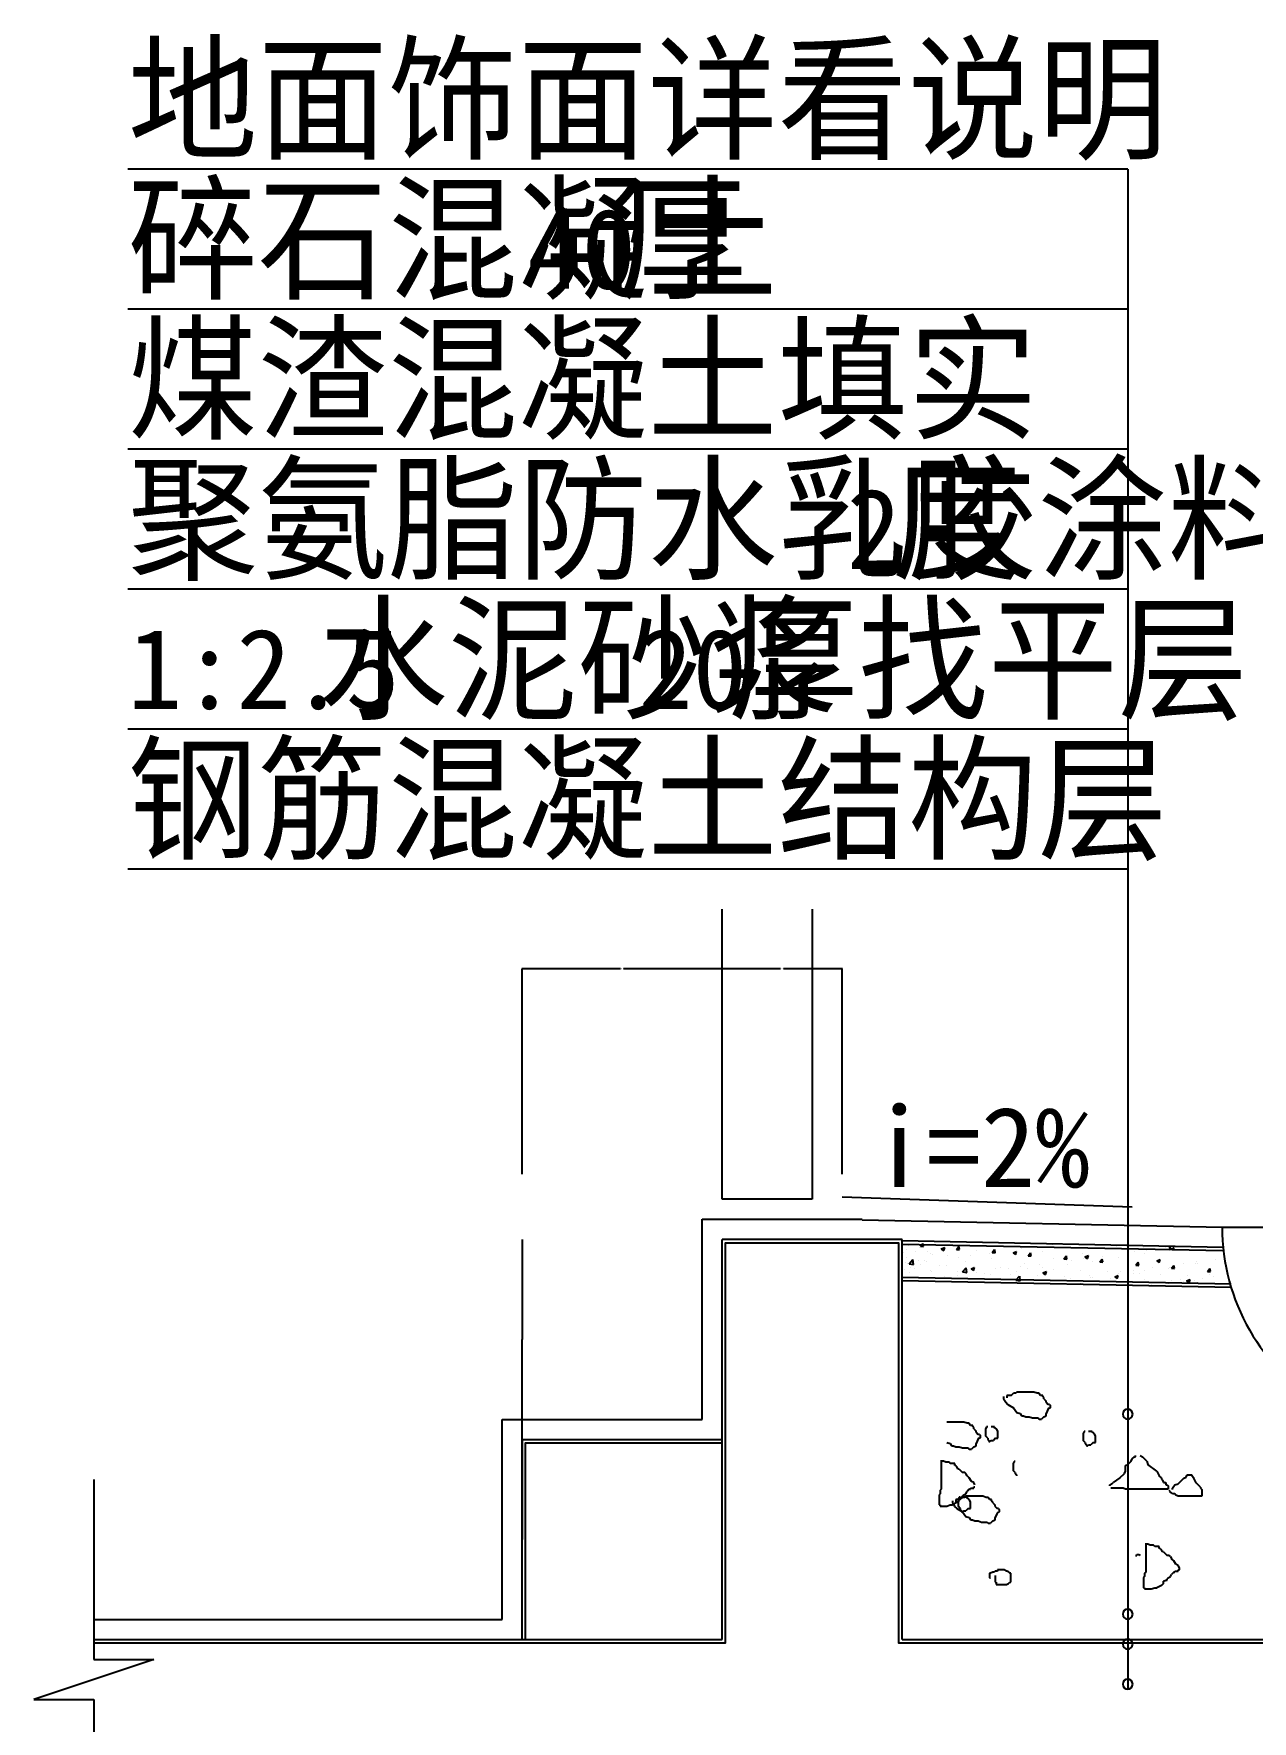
# Model space of a CAD drawing. Header units: metres. Extents: x -750 to 9354, y 114 to 2961.
# Drawn here: x -750 to 468, y 1274 to 2961 of the extents above; entities that cross this region are included whole.
import ezdxf

# ---------------------------------------------------------------- set-up
doc = ezdxf.new("R2010")
doc.units = ezdxf.units.M
for name, color, linetype in [('PUB_DIM', 3, 'Continuous'), ('PUB_TEXT', 7, 'Continuous'), ('PUB_WALL', 255, 'Continuous'), ('S_FLOOR', 2, 'Continuous'), ('S_SURFACE', 6, 'Continuous')]:
    doc.layers.add(name, color=color, linetype=linetype)
doc.dimstyles.get("Standard").update_dxf_attribs({"dimtxt": 2.5, "dimasz": 2.5, "dimexe": 1.25, "dimexo": 0.625, "dimtad": 1, "dimcen": 2.5, "dimazin": 3, "dimtfac": 1, "dimtmove": 0, "dimatfit": 3})

# ---------------------------------------------------------------- blocks, each defined once
blk = doc.blocks.new('*D2')
for p, q in [((-3.21, 2026.62), (-61.96, 2026.62)), ((-61.71, 1821.25), (-61.71, 2026.62)), ((58.54, 2026.62), (-0.21, 2026.62)), ((58.29, 1821.25), (58.29, 2026.62))]:
    blk.add_line(p, q)
at = {"layer": 'Defpoints'}
for p in [(58.29, 2026.62), (-61.71, 1821.25), (58.29, 1821.25)]:
    blk.add_point(p, dxfattribs=at)
at = {"layer": 'PUB_DIM', "insert": (-1.71, 2026.62), "char_height": 1, "attachment_point": 5}
blk.add_mtext('120', dxfattribs=at)
blk = doc.blocks.new('*D3')
for p, q in [((-163.21, 2026.62), (-261.96, 2026.62)), ((-261.71, 1821.25), (-261.71, 2026.62)), ((-61.46, 2026.62), (-160.21, 2026.62)), ((-61.71, 1821.25), (-61.71, 2026.62))]:
    blk.add_line(p, q)
at = {"layer": 'Defpoints'}
for p in [(-61.71, 2026.62), (-261.71, 1821.25), (-61.71, 1821.25)]:
    blk.add_point(p, dxfattribs=at)
at = {"layer": 'PUB_DIM', "insert": (-161.71, 2026.62), "char_height": 1, "attachment_point": 5}
blk.add_mtext('200', dxfattribs=at)
blk = doc.blocks.new('*D4')
for p, q in [((-261.72, 1756.17), (-261.72, 1656.17)), ((-261.97, 1656.17), (-262.22, 1656.17)), ((-261.72, 1556.17), (-261.72, 1656.17)), ((-261.72, 1656.17), (-261.72, 1656.17)), ((-261.47, 1656.17), (-261.22, 1656.17))]:
    blk.add_line(p, q)
at = {"layer": 'Defpoints'}
for p in [(-261.72, 1756.17), (-261.72, 1656.17), (-261.72, 1556.17)]:
    blk.add_point(p, dxfattribs=at)
at = {"layer": 'PUB_DIM', "insert": (-261.72, 1657.295), "char_height": 1, "attachment_point": 5}
blk.add_mtext('0', dxfattribs=at)
blk = doc.blocks.new('*D5')
for p, q in [((-261.72, 1556.17), (-261.72, 1456.17)), ((-261.97, 1456.17), (-262.22, 1456.17)), ((-261.72, 1356.17), (-261.72, 1456.17)), ((-261.72, 1456.17), (-261.72, 1456.17)), ((-261.47, 1456.17), (-261.22, 1456.17))]:
    blk.add_line(p, q)
at = {"layer": 'Defpoints'}
for p in [(-261.72, 1556.17), (-261.72, 1456.17), (-261.72, 1356.17)]:
    blk.add_point(p, dxfattribs=at)
at = {"layer": 'PUB_DIM', "insert": (-261.72, 1457.295), "char_height": 1, "attachment_point": 5}
blk.add_mtext('0', dxfattribs=at)

msp = doc.modelspace()

# ---------------------------------------------------------------- hatches: boundary and pattern name
at = {"layer": 'S_SURFACE'}
h = msp.add_hatch(dxfattribs=at)
h.set_pattern_fill('ANSI31', scale=500)
h.paths.add_polyline_path([(1328.29, 2496.17), (1258.29, 2496.17), (1258.29, 2436.17), (1238.29, 2496.17), (1238.29, 1406.17), (1328.29, 1406.17)])
h.paths.add_polyline_path([(1238.29, 2496.17), (1218.29, 2556.17), (1218.29, 2496.17), (1148.29, 2496.17), (1148.29, 1406.17), (1238.29, 1406.17)])
h.paths.add_polyline_path([(-61.72, 1556.17), (-261.72, 1556.17), (-261.72, 1356.17), (-61.72, 1356.17)])

# ---------------------------------------------------------------- linework, layer by layer
at = {"layer": 'PUB_DIM'}
msp.add_lwpolyline([(348.29, 1788.42), (58.29, 1798.42)], dxfattribs=at)
at = {"layer": 'PUB_WALL'}
for points in [[(-690.1, 1352.67), (-58.22, 1352.67), (-58.22, 1752.67), (114.78, 1752.67), (114.78, 1352.67), (1151.79, 1352.67), (1151.79, 2496.17)], [(118.21, 1751.45), (439.16, 1744.9)], [(118.36, 1718.44), (447.27, 1711.72)], [(-258.22, 1356.17), (-258.22, 1552.67), (-61.72, 1552.67)]]:
    msp.add_lwpolyline(points, dxfattribs=at)
at = {"layer": 'S_FLOOR'}
for p, q in [((-61.72, 1356.17), (-61.72, 1756.17)), ((118.28, 1756.17), (-61.72, 1756.17)), ((118.28, 1356.17), (118.28, 1756.17)), ((118.28, 1754.95), (439.23, 1748.4)), ((118.28, 1714.94), (447.2, 1708.23)), ((-261.72, 1356.17), (-261.72, 1556.17)), ((-261.72, 1556.17), (-61.72, 1556.17)), ((-690.1, 1356.17), (-61.72, 1356.17)), ((118.28, 1356.17), (1148.29, 1356.17))]:
    msp.add_line(p, q, dxfattribs=at)
at = {"layer": 'S_SURFACE'}
for p, q in [((-656.09, 2826.48), (343.91, 2826.48)), ((343.91, 2826.17), (343.91, 1306.17)), ((-656.09, 2686.48), (343.91, 2686.48)), ((-656.09, 2546.48), (343.91, 2546.48)), ((-656.09, 2406.48), (343.91, 2406.48)), ((-656.09, 2266.48), (343.91, 2266.48)), ((-656.09, 2126.48), (343.91, 2126.48)), ((-61.71, 1796.17), (-61.71, 2086.17)), ((28.29, 2086.17), (28.29, 1796.17)), ((28.29, 1796.17), (-61.71, 1796.17)), ((-81.72, 1776.17), (78.28, 1776.17)), ((-81.72, 1576.17), (-81.72, 1776.17)), ((78.28, 1775.77), (438.69, 1768.41)), ((438.29, 1768.42), (738.29, 1768.42)), ((119.96, 1742.81), (119.96, 1742.81)), ((122.31, 1745.57), (122.31, 1745.57)), ((122.7, 1750.86), (122.7, 1750.86)), ((123.61, 1754.27), (123.61, 1754.27)), ((124.46, 1749.79), (124.46, 1749.79)), ((131.33, 1743.57), (131.33, 1743.57)), ((135.21, 1752.51), (135.21, 1752.51)), ((136.11, 1748.4), (136.11, 1748.4)), ((136.72, 1749.25), (139.13, 1752.12)), ((136.72, 1749.25), (139.71, 1748.99)), ((136.97, 1751.44), (136.97, 1751.44)), ((139.73, 1748.99), (139.15, 1752.13)), ((143.39, 1743.82), (143.39, 1743.82)), ((146.66, 1741.68), (146.66, 1741.68)), ((148.67, 1741.15), (148.67, 1741.15)), ((151.47, 1750.57), (151.47, 1750.57)), ((155.91, 1753.93), (155.91, 1753.93)), ((156.59, 1746.77), (156.59, 1746.77)), ((157.37, 1746.79), (160.87, 1748.14)), ((157.37, 1746.79), (159.86, 1745.12)), ((159.88, 1745.12), (160.89, 1748.14)), ((163.45, 1739.6), (163.45, 1739.6)), ((172.58, 1746.11), (174.99, 1748.98)), ((172.58, 1746.11), (175.57, 1745.85)), ((174.33, 1738.37), (174.33, 1738.37)), ((175.59, 1745.86), (175.01, 1748.99)), ((182.56, 1750.52), (182.56, 1750.52)), ((186.85, 1740.02), (186.85, 1740.02)), ((192.61, 1744.6), (192.61, 1744.6)), ((205.79, 1742.51), (205.79, 1742.51)), ((208.44, 1742.97), (210.85, 1745.85)), ((208.44, 1742.97), (211.43, 1742.71)), ((211.45, 1742.72), (210.87, 1745.85)), ((221.77, 1749.61), (221.77, 1749.61)), ((229.23, 1742.79), (232.73, 1744.13)), ((229.23, 1742.79), (231.72, 1741.11)), ((231.74, 1741.12), (232.75, 1744.14)), ((232.88, 1740.59), (232.88, 1740.59)), ((237.36, 1746.67), (237.36, 1746.67)), ((244.31, 1739.84), (246.72, 1742.71)), ((244.31, 1739.84), (247.29, 1739.57)), ((247.31, 1739.58), (246.74, 1742.71)), ((249.88, 1748.31), (249.88, 1748.31)), ((258.85, 1744.34), (258.85, 1744.34)), ((268.82, 1750.81), (268.82, 1750.81)), ((279.67, 1751.39), (279.67, 1751.39)), ((280.17, 1736.7), (282.58, 1739.57)), ((283.18, 1736.44), (282.6, 1739.58)), ((284.52, 1747.86), (284.52, 1747.86)), ((299.19, 1742.12), (299.19, 1742.12)), ((301.09, 1738.79), (304.59, 1740.13)), ((301.09, 1738.79), (303.57, 1737.11)), ((303.59, 1737.11), (304.61, 1740.14)), ((306.37, 1750.26), (306.37, 1750.26)), ((318.7, 1739.38), (318.7, 1739.38)), ((328.35, 1747.12), (328.35, 1747.12)), ((333.06, 1749.14), (333.06, 1749.14)), ((335.14, 1738.17), (335.14, 1738.17)), ((350.27, 1743.54), (350.27, 1743.54)), ((359.75, 1748.01), (359.75, 1748.01)), ((360.81, 1741.69), (360.81, 1741.69)), ((362.79, 1745.19), (362.79, 1745.19)), ((381.73, 1747.68), (381.73, 1747.68)), ((385.4, 1747.44), (387.34, 1749.46)), ((385.4, 1747.44), (389.85, 1746.75)), ((386.06, 1744.89), (386.06, 1744.89)), ((386.44, 1746.88), (386.44, 1746.88)), ((389.87, 1746.75), (389.56, 1749.41)), ((412.03, 1748.64), (412.03, 1748.64)), ((413.13, 1745.75), (413.13, 1745.75)), ((120.33, 1725.89), (120.33, 1725.89)), ((122.06, 1732.79), (122.06, 1732.79)), ((123, 1737.63), (123, 1737.63)), ((123.82, 1731.72), (123.82, 1731.72)), ((125.22, 1731.83), (129.11, 1735.89)), ((125.22, 1731.83), (129.67, 1731.15)), ((126.17, 1722.98), (126.17, 1722.98)), ((126.21, 1727.83), (126.21, 1727.83)), ((129.69, 1731.15), (129.13, 1735.9)), ((130.73, 1726.92), (130.73, 1726.92)), ((134.29, 1734.59), (134.29, 1734.59)), ((136.48, 1731.48), (136.48, 1731.48)), ((141, 1735.28), (141, 1735.28)), ((142.76, 1734.21), (142.76, 1734.21)), ((147.02, 1724.76), (147.02, 1724.76)), ((148.07, 1724.5), (148.07, 1724.5)), ((155.98, 1730.12), (155.98, 1730.12)), ((163.17, 1730.35), (163.17, 1730.35)), ((173.72, 1723.64), (173.72, 1723.64)), ((178.58, 1723.56), (182.47, 1727.62)), ((178.58, 1723.56), (183.03, 1722.87)), ((181.95, 1733.87), (181.95, 1733.87)), ((183.05, 1722.87), (182.5, 1727.62)), ((182.55, 1722.1), (182.55, 1722.1)), ((187.22, 1726.66), (190.72, 1728.01)), ((187.22, 1726.66), (189.71, 1724.99)), ((189.73, 1724.99), (190.74, 1728.01)), ((189.86, 1729.23), (189.86, 1729.23)), ((192.63, 1722.79), (192.63, 1722.79)), ((200.41, 1722.51), (200.41, 1722.51)), ((207.62, 1737.39), (207.62, 1737.39)), ((211.71, 1727.1), (211.71, 1727.1)), ((216.55, 1728.1), (216.55, 1728.1)), ((224.21, 1726.95), (224.21, 1726.95)), ((227.1, 1721.38), (227.1, 1721.38)), ((232.27, 1723.95), (232.27, 1723.95)), ((236.73, 1728.59), (236.73, 1728.59)), ((240.87, 1732.11), (240.87, 1732.11)), ((243.25, 1726.97), (243.25, 1726.97)), ((255.66, 1731.09), (255.66, 1731.09)), ((258.24, 1727.7), (258.24, 1727.7)), ((259.07, 1722.66), (262.58, 1724)), ((259.07, 1722.66), (261.56, 1720.98)), ((261.58, 1720.99), (262.6, 1724.01)), ((269.94, 1725.84), (269.94, 1725.84)), ((270.03, 1737.11), (270.03, 1737.11)), ((280.17, 1736.7), (283.16, 1736.44)), ((283.91, 1731.22), (283.91, 1731.22)), ((287.24, 1735.24), (287.24, 1735.24)), ((296.63, 1724.71), (296.63, 1724.71)), ((299.76, 1736.89), (299.76, 1736.89)), ((309.17, 1734.42), (309.17, 1734.42)), ((316.03, 1733.56), (318.44, 1736.43)), ((316.03, 1733.56), (319.02, 1733.3)), ((319.04, 1733.3), (318.46, 1736.44)), ((323.32, 1723.59), (323.32, 1723.59)), ((334.53, 1721.52), (334.53, 1721.52)), ((337.12, 1723.82), (337.12, 1723.82)), ((349.64, 1725.47), (349.64, 1725.47)), ((350.01, 1722.46), (350.01, 1722.46)), ((351.89, 1730.42), (354.31, 1733.3)), ((351.89, 1730.42), (354.88, 1730.16)), ((354.9, 1730.17), (354.33, 1733.3)), ((355.44, 1722.3), (355.44, 1722.3)), ((360.2, 1725.04), (360.2, 1725.04)), ((368.57, 1727.96), (368.57, 1727.96)), ((372.94, 1734.78), (376.44, 1736.12)), ((372.94, 1734.78), (375.43, 1733.1)), ((375.45, 1733.11), (376.46, 1736.13)), ((376.7, 1721.33), (376.7, 1721.33)), ((384.6, 1727.3), (384.6, 1727.3)), ((385.45, 1728.24), (385.45, 1728.24)), ((387.76, 1727.28), (390.17, 1730.16)), ((387.76, 1727.28), (390.75, 1727.02)), ((390.77, 1727.03), (390.19, 1730.16)), ((400.15, 1732.12), (400.15, 1732.12)), ((411.42, 1731.99), (411.42, 1731.99)), ((412.67, 1733.77), (412.67, 1733.77)), ((413.76, 1732.31), (413.76, 1732.31)), ((423.62, 1724.15), (426.03, 1727.02)), ((423.62, 1724.15), (426.61, 1723.89)), ((425.74, 1721.33), (425.74, 1721.33)), ((426.63, 1723.89), (426.05, 1727.03)), ((431.6, 1736.26), (431.6, 1736.26)), ((145.95, 1714.37), (146.06, 1714.51)), ((146.11, 1714.37), (146.08, 1714.52)), ((153.39, 1717.09), (153.39, 1717.09)), ((161.18, 1718.65), (161.18, 1718.65)), ((173.7, 1720.29), (173.7, 1720.29)), ((181.34, 1717.23), (181.34, 1717.23)), ((207.01, 1720.75), (207.01, 1720.75)), ((231.94, 1715.28), (235.84, 1719.34)), ((231.94, 1715.28), (236.39, 1714.59)), ((236.41, 1714.6), (235.86, 1719.34)), ((253.79, 1720.25), (253.79, 1720.25)), ((274.09, 1715.52), (274.09, 1715.52)), ((280.48, 1719.13), (280.48, 1719.13)), ((283.3, 1714.57), (283.3, 1714.57)), ((286.61, 1717.17), (286.61, 1717.17)), ((297.12, 1712.29), (297.12, 1712.29)), ((305.54, 1719.66), (305.54, 1719.66)), ((307.17, 1718), (307.17, 1718)), ((308.56, 1717.77), (308.56, 1717.77)), ((326.28, 1717.29), (326.28, 1717.29)), ((330.93, 1718.65), (334.43, 1720)), ((330.93, 1718.65), (333.42, 1716.98)), ((333.44, 1716.98), (334.45, 1720)), ((333.86, 1716.87), (333.86, 1716.87)), ((360.55, 1715.74), (360.55, 1715.74)), ((367.42, 1711.32), (367.42, 1711.32)), ((384.85, 1711.6), (384.85, 1711.6)), ((387, 1712.4), (387, 1712.4)), ((387.24, 1714.61), (387.24, 1714.61)), ((396.58, 1716.32), (396.58, 1716.32)), ((399.51, 1714.05), (399.51, 1714.05)), ((402.79, 1714.65), (406.29, 1715.99)), ((402.79, 1714.65), (405.27, 1712.97)), ((403.39, 1720.2), (403.39, 1720.2)), ((405.29, 1712.98), (406.31, 1716)), ((410.82, 1715.35), (410.82, 1715.35)), ((413.94, 1713.49), (413.94, 1713.49)), ((418.45, 1716.54), (418.45, 1716.54)), ((430.08, 1719.08), (430.08, 1719.08)), ((233.08, 1603.37), (231.96, 1602.25)), ((249.9, 1603.37), (233.08, 1603.37)), ((253.26, 1602.25), (249.9, 1603.37)), ((219.62, 1598.89), (219.62, 1596.65)), ((219.62, 1596.65), (220.75, 1595.53)), ((220.75, 1595.53), (221.87, 1593.29)), ((221.87, 1593.29), (224.11, 1591.04)), ((227.47, 1600.01), (222.99, 1600.01)), ((222.99, 1600.01), (222.99, 1597.77)), ((224.11, 1591.04), (229.72, 1587.68)), ((227.47, 1600.01), (229.72, 1602.25)), ((231.96, 1602.25), (229.72, 1602.25)), ((229.72, 1587.68), (233.08, 1583.2)), ((255.5, 1602.25), (253.26, 1602.25)), ((256.62, 1600.01), (255.5, 1602.25)), ((258.87, 1600.01), (256.62, 1600.01)), ((258.87, 1598.89), (258.87, 1600.01)), ((259.99, 1597.77), (258.87, 1598.89)), ((259.99, 1596.65), (259.99, 1597.77)), ((259.99, 1596.65), (262.23, 1594.41)), ((262.23, 1593.29), (262.23, 1594.41)), ((262.23, 1593.29), (264.47, 1591.04)), ((264.47, 1586.56), (262.23, 1582.08)), ((265.59, 1591.04), (264.47, 1591.04)), ((264.47, 1586.56), (265.59, 1587.68)), ((265.59, 1591.04), (266.72, 1589.92)), ((265.59, 1587.68), (266.72, 1587.68)), ((266.72, 1587.68), (266.72, 1589.92)), ((-281.72, 1376.17), (-281.72, 1576.17)), ((-281.72, 1576.17), (-81.72, 1576.17)), ((179.9, 1573.37), (163.08, 1573.37)), ((183.26, 1572.25), (179.9, 1573.37)), ((185.5, 1572.25), (183.26, 1572.25)), ((186.62, 1570.01), (185.5, 1572.25)), ((188.86, 1570.01), (186.62, 1570.01)), ((188.86, 1568.89), (188.86, 1570.01)), ((233.08, 1583.2), (236.44, 1582.08)), ((236.44, 1582.08), (237.56, 1579.84)), ((237.56, 1579.84), (239.81, 1579.84)), ((239.81, 1579.84), (242.05, 1578.71)), ((242.05, 1578.71), (245.41, 1578.71)), ((245.41, 1578.71), (248.78, 1577.59)), ((248.78, 1577.59), (254.38, 1577.59)), ((254.38, 1577.59), (255.5, 1576.47)), ((255.5, 1576.47), (257.75, 1576.47)), ((259.99, 1578.71), (257.75, 1576.47)), ((259.99, 1578.71), (262.23, 1579.84)), ((262.23, 1579.84), (262.23, 1582.08)), ((163.08, 1553.2), (166.44, 1552.08)), ((189.99, 1567.77), (188.86, 1568.89)), ((189.99, 1566.65), (189.99, 1567.77)), ((189.99, 1566.65), (192.23, 1564.41)), ((192.23, 1563.29), (192.23, 1564.41)), ((192.23, 1563.29), (194.47, 1561.04)), ((194.47, 1556.56), (192.23, 1552.08)), ((195.59, 1561.04), (194.47, 1561.04)), ((194.47, 1556.56), (195.59, 1557.68)), ((195.59, 1561.04), (196.71, 1559.92)), ((195.59, 1557.68), (196.71, 1557.68)), ((196.71, 1557.68), (196.71, 1559.92)), ((202.81, 1568.63), (201.68, 1566.39)), ((201.68, 1566.39), (201.68, 1559.66)), ((203.93, 1557.42), (201.68, 1559.66)), ((203.93, 1568.63), (202.81, 1568.63)), ((203.93, 1557.42), (203.93, 1556.3)), ((203.93, 1556.3), (205.05, 1555.18)), ((205.05, 1555.18), (205.05, 1554.06)), ((205.05, 1554.06), (206.17, 1554.06)), ((206.17, 1554.06), (207.29, 1555.18)), ((210.65, 1568.63), (207.29, 1568.63)), ((207.29, 1555.18), (209.53, 1555.18)), ((211.78, 1557.42), (209.53, 1555.18)), ((210.65, 1567.51), (210.65, 1568.63)), ((211.78, 1567.51), (210.65, 1567.51)), ((212.9, 1566.39), (211.78, 1567.51)), ((211.78, 1557.42), (214.02, 1557.42)), ((214.02, 1564.14), (212.9, 1566.39)), ((214.02, 1557.42), (214.02, 1564.14)), ((300.35, 1564.14), (299.23, 1561.9)), ((299.23, 1561.9), (299.23, 1555.18)), ((301.47, 1552.94), (299.23, 1555.18)), ((301.47, 1564.14), (300.35, 1564.14)), ((301.47, 1552.94), (301.47, 1551.82)), ((308.2, 1564.14), (304.84, 1564.14)), ((309.32, 1552.94), (307.08, 1550.69)), ((308.2, 1563.02), (308.2, 1564.14)), ((309.32, 1563.02), (308.2, 1563.02)), ((310.44, 1561.9), (309.32, 1563.02)), ((309.32, 1552.94), (311.56, 1552.94)), ((311.56, 1559.66), (310.44, 1561.9)), ((311.56, 1552.94), (311.56, 1559.66)), ((157.44, 1535.53), (157.44, 1506.39)), ((166.44, 1552.08), (167.56, 1549.84)), ((167.56, 1549.84), (169.8, 1549.84)), ((169.8, 1549.84), (172.05, 1548.71)), ((172.05, 1548.71), (175.41, 1548.71)), ((175.41, 1548.71), (178.77, 1547.59)), ((178.77, 1547.59), (184.38, 1547.59)), ((184.38, 1547.59), (185.5, 1546.47)), ((185.5, 1546.47), (187.74, 1546.47)), ((189.99, 1548.71), (187.74, 1546.47)), ((189.99, 1548.71), (192.23, 1549.84)), ((192.23, 1549.84), (192.23, 1552.08)), ((301.47, 1551.82), (302.59, 1550.69)), ((302.59, 1550.69), (302.59, 1549.57)), ((302.59, 1549.57), (303.72, 1549.57)), ((303.72, 1549.57), (304.84, 1550.69)), ((304.84, 1550.69), (307.08, 1550.69)), ((347.32, 1534.39), (348.44, 1536.64)), ((348.44, 1536.64), (350.68, 1538.88)), ((350.68, 1538.88), (351.8, 1538.88)), ((351.8, 1538.88), (351.8, 1540)), ((356.29, 1540), (358.53, 1538.88)), ((363.02, 1534.39), (358.53, 1538.88)), ((159.68, 1534.41), (158.56, 1534.41)), ((161.92, 1533.29), (159.68, 1534.41)), ((165.29, 1533.29), (161.92, 1533.29)), ((166.41, 1532.16), (165.29, 1533.29)), ((170.89, 1532.16), (166.41, 1532.16)), ((170.89, 1529.92), (170.89, 1532.16)), ((172.01, 1529.92), (170.89, 1529.92)), ((172.01, 1529.92), (173.14, 1528.8)), ((174.26, 1526.56), (173.14, 1528.8)), ((175.38, 1526.56), (174.26, 1526.56)), ((175.38, 1526.56), (178.74, 1523.2)), ((180.98, 1523.2), (178.74, 1523.2)), ((182.11, 1522.08), (180.98, 1523.2)), ((183.23, 1519.84), (182.11, 1522.08)), ((185.47, 1517.59), (183.23, 1519.84)), ((230.35, 1534.14), (229.23, 1531.9)), ((229.23, 1531.9), (229.23, 1525.18)), ((231.47, 1522.94), (229.23, 1525.18)), ((231.47, 1534.14), (230.35, 1534.14)), ((231.47, 1522.94), (231.47, 1521.82)), ((231.47, 1521.82), (232.59, 1520.69)), ((232.59, 1520.69), (232.59, 1519.57)), ((336.11, 1517.58), (340.59, 1522.06)), ((340.59, 1522.06), (341.71, 1524.31)), ((341.71, 1529.91), (343.96, 1531.03)), ((341.71, 1524.31), (341.71, 1529.91)), ((347.32, 1534.39), (343.96, 1531.03)), ((363.02, 1534.39), (364.14, 1531.03)), ((373.11, 1524.31), (364.14, 1531.03)), ((373.11, 1524.31), (375.35, 1519.82)), ((377.59, 1517.58), (375.35, 1519.82)), ((400.02, 1517.33), (402.26, 1518.45)), ((402.26, 1518.45), (403.38, 1520.69)), ((403.38, 1520.69), (407.87, 1520.69)), ((407.87, 1520.69), (407.87, 1519.57)), ((410.11, 1517.33), (407.87, 1519.57)), ((-690.1, 1516.17), (-690.1, 1336.17)), ((156.32, 1501.9), (155.2, 1500.78)), ((157.44, 1506.39), (156.32, 1505.27)), ((156.32, 1505.27), (156.32, 1501.9)), ((179.86, 1500.78), (182.11, 1501.9)), ((182.11, 1501.9), (183.23, 1504.14)), ((185.47, 1506.39), (183.23, 1504.14)), ((187.71, 1514.23), (185.47, 1517.59)), ((185.47, 1506.39), (186.59, 1506.39)), ((186.59, 1506.39), (186.59, 1507.51)), ((186.59, 1507.51), (189.95, 1507.51)), ((189.95, 1513.11), (187.71, 1514.23)), ((191.08, 1510.87), (189.95, 1513.11)), ((189.95, 1507.51), (189.95, 1508.63)), ((189.95, 1508.63), (191.08, 1508.63)), ((326.02, 1510.86), (328.26, 1511.98)), ((326.02, 1509.74), (326.02, 1510.86)), ((339.47, 1507.49), (327.14, 1507.49)), ((328.26, 1511.98), (329.38, 1513.1)), ((336.11, 1517.58), (329.38, 1513.1)), ((341.71, 1506.37), (339.47, 1507.49)), ((384.32, 1506.37), (341.71, 1506.37)), ((377.59, 1517.58), (377.59, 1516.46)), ((377.59, 1516.46), (378.71, 1515.34)), ((378.71, 1515.34), (379.84, 1513.1)), ((379.84, 1513.1), (382.08, 1513.1)), ((382.08, 1513.1), (382.08, 1510.86)), ((382.08, 1510.86), (383.2, 1510.86)), ((383.2, 1510.86), (384.32, 1509.74)), ((384.32, 1509.74), (384.32, 1506.37)), ((386.56, 1503.88), (385.44, 1505)), ((386.56, 1502.76), (386.56, 1503.88)), ((387.68, 1502.76), (386.56, 1502.76)), ((388.8, 1501.64), (387.68, 1502.76)), ((388.8, 1507.25), (389.93, 1509.49)), ((388.8, 1506.12), (388.8, 1507.25)), ((391.05, 1501.64), (388.8, 1501.64)), ((389.93, 1509.49), (391.05, 1510.61)), ((391.05, 1510.61), (394.41, 1511.73)), ((392.17, 1500.52), (391.05, 1501.64)), ((400.02, 1517.33), (394.41, 1511.73)), ((412.35, 1512.85), (410.11, 1517.33)), ((416.84, 1508.37), (412.35, 1512.85)), ((416.84, 1508.37), (416.84, 1507.25)), ((416.84, 1507.25), (417.96, 1506.12)), ((417.96, 1506.12), (417.96, 1499.4)), ((155.2, 1500.78), (155.2, 1490.69)), ((155.2, 1490.69), (156.32, 1490.69)), ((156.32, 1490.69), (156.32, 1489.57)), ((156.32, 1489.57), (163.04, 1489.57)), ((163.04, 1489.57), (166.41, 1490.69)), ((166.41, 1490.69), (168.65, 1490.69)), ((168.59, 1494.82), (168.59, 1492.58)), ((168.59, 1492.58), (169.71, 1491.45)), ((173.14, 1492.94), (168.65, 1490.69)), ((169.71, 1491.45), (170.83, 1489.21)), ((170.83, 1489.21), (173.08, 1486.97)), ((171.96, 1495.94), (171.96, 1493.7)), ((176.44, 1495.94), (171.96, 1495.94)), ((173.08, 1486.97), (178.68, 1483.61)), ((175.38, 1495.18), (173.14, 1492.94)), ((175.38, 1498.29), (174.26, 1496.05)), ((174.26, 1496.05), (174.26, 1489.32)), ((176.5, 1487.08), (174.26, 1489.32)), ((175.38, 1497.42), (177.62, 1498.54)), ((176.5, 1498.29), (175.38, 1498.29)), ((175.38, 1495.18), (175.38, 1497.42)), ((176.44, 1495.94), (178.68, 1498.18)), ((176.5, 1487.08), (176.5, 1485.96)), ((176.5, 1485.96), (177.62, 1484.84)), ((177.62, 1498.54), (178.74, 1498.54)), ((177.62, 1484.84), (177.62, 1483.72)), ((180.93, 1498.18), (178.68, 1498.18)), ((179.86, 1500.78), (178.74, 1499.66)), ((178.74, 1498.54), (178.74, 1499.66)), ((178.74, 1483.72), (179.86, 1484.84)), ((183.23, 1498.29), (179.86, 1498.29)), ((179.86, 1484.84), (182.11, 1484.84)), ((182.05, 1499.3), (180.93, 1498.18)), ((198.86, 1499.3), (182.05, 1499.3)), ((184.35, 1487.08), (182.11, 1484.84)), ((183.23, 1497.17), (183.23, 1498.29)), ((184.35, 1497.17), (183.23, 1497.17)), ((185.47, 1496.05), (184.35, 1497.17)), ((184.35, 1487.08), (186.59, 1487.08)), ((186.59, 1493.81), (185.47, 1496.05)), ((186.59, 1487.08), (186.59, 1493.81)), ((202.23, 1498.18), (198.86, 1499.3)), ((204.47, 1498.18), (202.23, 1498.18)), ((205.59, 1495.94), (204.47, 1498.18)), ((207.83, 1495.94), (205.59, 1495.94)), ((207.83, 1494.82), (207.83, 1495.94)), ((208.96, 1493.7), (207.83, 1494.82)), ((208.96, 1492.58), (208.96, 1493.7)), ((208.96, 1492.58), (211.2, 1490.33)), ((211.2, 1489.21), (211.2, 1490.33)), ((211.2, 1489.21), (213.44, 1486.97)), ((214.56, 1486.97), (213.44, 1486.97)), ((214.56, 1486.97), (215.68, 1485.85)), ((215.68, 1483.61), (215.68, 1485.85)), ((394.41, 1499.4), (392.17, 1500.52)), ((417.96, 1499.4), (394.41, 1499.4)), ((177.62, 1483.72), (178.74, 1483.72)), ((178.68, 1483.61), (182.05, 1479.13)), ((182.05, 1479.13), (185.41, 1478.01)), ((185.41, 1478.01), (186.53, 1475.76)), ((186.53, 1475.76), (188.77, 1475.76)), ((188.77, 1475.76), (191.02, 1474.64)), ((191.02, 1474.64), (194.38, 1474.64)), ((194.38, 1474.64), (197.74, 1473.52)), ((197.74, 1473.52), (203.35, 1473.52)), ((203.35, 1473.52), (204.47, 1472.4)), ((204.47, 1472.4), (206.71, 1472.4)), ((208.96, 1474.64), (206.71, 1472.4)), ((208.96, 1474.64), (211.2, 1475.76)), ((213.44, 1482.49), (211.2, 1478.01)), ((211.2, 1475.76), (211.2, 1478.01)), ((213.44, 1482.49), (214.56, 1483.61)), ((214.56, 1483.61), (215.68, 1483.61)), ((361.9, 1452.58), (361.9, 1423.43)), ((364.14, 1451.45), (363.02, 1451.45)), ((366.38, 1450.33), (364.14, 1451.45)), ((351.8, 1440), (352.93, 1440)), ((352.93, 1440), (352.93, 1441.12)), ((352.93, 1441.12), (355.17, 1441.12)), ((355.17, 1441.12), (356.29, 1440)), ((369.74, 1450.33), (366.38, 1450.33)), ((370.87, 1449.21), (369.74, 1450.33)), ((375.35, 1449.21), (370.87, 1449.21)), ((375.35, 1446.97), (375.35, 1449.21)), ((376.47, 1446.97), (375.35, 1446.97)), ((376.47, 1446.97), (377.59, 1445.85)), ((378.71, 1443.61), (377.59, 1445.85)), ((379.84, 1443.61), (378.71, 1443.61)), ((379.84, 1443.61), (383.2, 1440.25)), ((385.44, 1440.25), (383.2, 1440.25)), ((386.56, 1439.13), (385.44, 1440.25)), ((386.56, 1439.13), (387.68, 1436.88)), ((389.93, 1434.64), (387.68, 1436.88)), ((392.17, 1431.28), (389.93, 1434.64)), ((206.83, 1422.33), (205.71, 1422.33)), ((205.71, 1422.33), (205.71, 1417.84)), ((205.71, 1417.84), (206.83, 1417.84)), ((209.08, 1423.45), (206.83, 1422.33)), ((210.2, 1423.45), (209.08, 1423.45)), ((211.32, 1424.57), (210.2, 1423.45)), ((213.56, 1424.57), (211.32, 1424.57)), ((211.32, 1420.08), (211.32, 1413.36)), ((220.29, 1425.69), (213.56, 1425.69)), ((213.56, 1425.69), (213.56, 1424.57)), ((222.53, 1424.57), (220.29, 1425.69)), ((223.65, 1424.57), (222.53, 1424.57)), ((223.65, 1424.57), (225.89, 1422.33)), ((227.02, 1422.33), (225.89, 1422.33)), ((227.02, 1413.36), (227.02, 1422.33)), ((360.77, 1418.95), (359.65, 1417.83)), ((359.65, 1417.83), (359.65, 1407.74)), ((361.9, 1423.43), (360.77, 1422.31)), ((360.77, 1422.31), (360.77, 1418.95)), ((384.32, 1417.83), (383.2, 1416.71)), ((384.32, 1417.83), (386.56, 1418.95)), ((386.56, 1418.95), (387.68, 1421.19)), ((389.93, 1423.43), (387.68, 1421.19)), ((389.93, 1423.43), (391.05, 1423.43)), ((391.05, 1424.56), (394.41, 1424.56)), ((391.05, 1423.43), (391.05, 1424.56)), ((394.41, 1430.16), (392.17, 1431.28)), ((395.53, 1427.92), (394.41, 1430.16)), ((394.41, 1425.68), (395.53, 1425.68)), ((394.41, 1424.56), (394.41, 1425.68)), ((395.53, 1425.68), (395.53, 1427.92)), ((211.32, 1413.36), (212.44, 1413.36)), ((212.44, 1413.36), (212.44, 1411.12)), ((212.44, 1411.12), (222.53, 1411.12)), ((222.53, 1411.12), (224.77, 1412.24)), ((224.77, 1412.24), (225.89, 1413.36)), ((225.89, 1413.36), (227.02, 1413.36)), ((359.65, 1407.74), (360.77, 1407.74)), ((360.77, 1407.74), (360.77, 1406.62)), ((360.77, 1406.62), (367.5, 1406.62)), ((367.5, 1406.62), (370.87, 1407.74)), ((370.87, 1407.74), (373.11, 1407.74)), ((377.59, 1409.99), (373.11, 1407.74)), ((379.84, 1412.23), (377.59, 1409.99)), ((379.84, 1414.47), (382.08, 1415.59)), ((379.84, 1412.23), (379.84, 1414.47)), ((382.08, 1415.59), (383.2, 1415.59)), ((383.2, 1415.59), (383.2, 1416.71)), ((-690.1, 1376.17), (-281.72, 1376.17)), ((-630.1, 1336.17), (-750.1, 1296.17)), ((-690.1, 1336.17), (-630.1, 1336.17)), ((-750.1, 1296.17), (-690.1, 1296.17)), ((-690.1, 1296.17), (-690.1, 1116.17))]:
    msp.add_line(p, q, dxfattribs=at)
for centre, radius, start, end in [((643.71, 1768.07), 205.42, 179.9, 239.96), ((343.91, 1581.48), 5, 0, 180), ((343.91, 1581.48), 5, 180, 0), ((343.91, 1381.48), 5, 0, 180), ((343.91, 1381.48), 5, 180, 0), ((343.91, 1351.48), 5, 0, 180), ((343.91, 1351.48), 5, 180, 0), ((343.91, 1311.48), 5, 0, 180), ((343.91, 1311.48), 5, 180, 0)]:
    msp.add_arc(centre, radius, start, end, dxfattribs=at)

# ---------------------------------------------------------------- texts
at = {"layer": 'PUB_TEXT'}
for s, height, p in [('地面饰面详看说明', 100, (-656.09, 2846.48)), ('碎石混凝土', 100, (-656.09, 2706.48)), ('厚', 100, (-166.91, 2706.48)), ('40', 80, (-256.7, 2706.48)), ('煤渣混凝土填实', 100, (-656.09, 2566.48)), ('聚氨脂防水乳胶涂料', 100, (-656.09, 2426.48)), ('度', 100, (107.61, 2426.48)), ('2', 80, (62.91, 2426.48)), ('水泥砂浆', 100, (-465.89, 2286.48)), ('厚找平层', 100, (-55.84, 2286.48)), ('1:2.5', 80, (-656.09, 2286.48)), ('20', 80, (-145.63, 2286.48)), ('钢筋混凝土结构层', 100, (-656.09, 2146.48)), ('i=2%', 80, (88.29, 1808.42))]:
    msp.add_text(s, height=height, dxfattribs=at).set_placement(p)

# ---------------------------------------------------------------- dimensions: what is measured, and where the dimension line sits
at = {"layer": 'PUB_DIM'}
for base, p1, p2, picture, middle in [((-61.71, 2026.62), (-61.71, 1821.25), (-261.71, 1821.25), '*D3', (-161.71, 2026.62)), ((58.29, 2026.62), (58.29, 1821.25), (-61.71, 1821.25), '*D2', (-1.71, 2026.62)), ((-261.72, 1656.17), (-261.72, 1756.17), (-261.72, 1556.17), '*D4', (-261.72, 1657.295)), ((-261.72, 1456.17), (-261.72, 1556.17), (-261.72, 1356.17), '*D5', (-261.72, 1457.295))]:
    dim = msp.add_linear_dim(base=base, p1=p1, p2=p2, dimstyle='Standard', dxfattribs=at)
    dim.commit()
    dim.dimension.update_dxf_attribs({"geometry": picture, "text_midpoint": middle})

doc.saveas('drawing.dxf')
